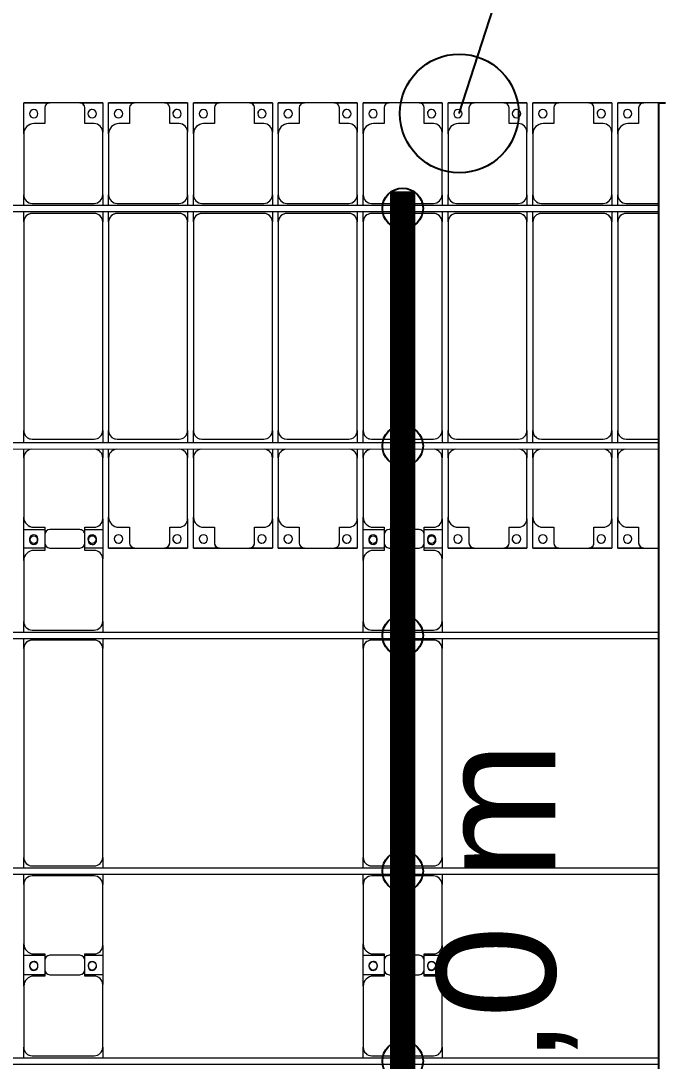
# Model space of a CAD drawing. Header units: millimetres. Extents: x -496478 to -186190, y -204059 to -87354.
# Drawn here: x -388992 to -385212, y -100933 to -94799 of the extents above; entities that cross this region are included whole.
import ezdxf

# ---------------------------------------------------------------- set-up
doc = ezdxf.new("R2010")
doc.units = ezdxf.units.MM
for name, color, linetype, lineweight in [('A-DETL-MBND', 5, 'Continuous', 9), ('A-GENM', 13, 'Continuous', 9), ('S-BEAM', 12, 'Continuous', 9)]:
    doc.layers.add(name, color=color, linetype=linetype, lineweight=lineweight)
for name, color, linetype in [('GC-BICH NEO', 6, 'Continuous'), ('GC-DAY NEO', 5, 'Continuous'), ('GC-GHI CHU', 2, 'Continuous'), ('GC-HOP 40x60 GIA CUONG', 1, 'Continuous')]:
    doc.layers.add(name, color=color, linetype=linetype)
doc.styles.add('GC_VN', font='arial.ttf')

# ---------------------------------------------------------------- blocks, each defined once
blk = doc.blocks.new('Dải phao đi lại kèm đỡ invester - DẢI PHAO ĐI LẠI-V1-BỐ TRÍ KHUNG KẾT CẤU BÈ PIN 01')
at = {"layer": 'A-DETL-MBND', "color": 8}
for p, q in [((49758.4, 1312.2), (49911.8, 1312.2)), ((49758.4, 1129.7), (49758.4, 1312.2)), ((49911.8, 1312.2), (49758.4, 1312.2)), ((50088.2, 1312.2), (49911.8, 1312.2)), ((50088.2, 1312.2), (50223.4, 1312.2)), ((50223.4, 1312.2), (50088.2, 1312.2)), ((50223.4, 1312.2), (50223.4, 1139.7)), ((50258.4, 1312.2), (50411.8, 1312.2)), ((50258.4, 1129.7), (50258.4, 1312.2)), ((50411.8, 1312.2), (50258.4, 1312.2)), ((50588.2, 1312.2), (50411.8, 1312.2)), ((50588.2, 1312.2), (50723.4, 1312.2)), ((50723.4, 1312.2), (50588.2, 1312.2)), ((50723.4, 1312.2), (50723.4, 1139.7)), ((50758.4, 1312.2), (50911.8, 1312.2)), ((50758.4, 1129.7), (50758.4, 1312.2)), ((50911.8, 1312.2), (50758.4, 1312.2)), ((51088.2, 1312.2), (50911.8, 1312.2)), ((51088.2, 1312.2), (51223.4, 1312.2)), ((51223.4, 1312.2), (51088.2, 1312.2)), ((51223.4, 1312.2), (51223.4, 1139.7)), ((51258.4, 1312.2), (51411.8, 1312.2)), ((51258.4, 1129.7), (51258.4, 1312.2)), ((51411.8, 1312.2), (51258.4, 1312.2)), ((51588.2, 1312.2), (51411.8, 1312.2)), ((51588.2, 1312.2), (51723.4, 1312.2)), ((51723.4, 1312.2), (51588.2, 1312.2)), ((51723.4, 1312.2), (51723.4, 1139.7)), ((51758.4, 1312.2), (51911.8, 1312.2)), ((51758.4, 1129.7), (51758.4, 1312.2)), ((51911.8, 1312.2), (51758.4, 1312.2)), ((52088.2, 1312.2), (51911.8, 1312.2)), ((52088.2, 1312.2), (52223.4, 1312.2)), ((52223.4, 1312.2), (52088.2, 1312.2)), ((52223.4, 1312.2), (52223.4, 1139.7)), ((52258.4, 1312.2), (52411.8, 1312.2)), ((52258.4, 1129.7), (52258.4, 1312.2)), ((52411.8, 1312.2), (52258.4, 1312.2)), ((52588.2, 1312.2), (52411.8, 1312.2)), ((52588.2, 1312.2), (52723.4, 1312.2)), ((52723.4, 1312.2), (52588.2, 1312.2)), ((52723.4, 1312.2), (52723.4, 1139.7)), ((52758.4, 1312.2), (52911.8, 1312.2)), ((52758.4, 1129.7), (52758.4, 1312.2)), ((52911.8, 1312.2), (52758.4, 1312.2)), ((53088.2, 1312.2), (52911.8, 1312.2)), ((53088.2, 1312.2), (53223.4, 1312.2)), ((53223.4, 1312.2), (53088.2, 1312.2)), ((53223.4, 1312.2), (53223.4, 1139.7)), ((53258.4, 1312.2), (53411.8, 1312.2)), ((53258.4, 1129.7), (53258.4, 1312.2)), ((53411.8, 1312.2), (53258.4, 1312.2)), ((53500, 1312.2), (53411.8, 1312.2)), ((49881.8, 1282.2), (49881.8, 1189.7)), ((50118.2, 1189.7), (50118.2, 1282.2)), ((50381.8, 1282.2), (50381.8, 1189.7)), ((50618.2, 1189.7), (50618.2, 1282.2)), ((50881.8, 1282.2), (50881.8, 1189.7)), ((51118.2, 1189.7), (51118.2, 1282.2)), ((51381.8, 1282.2), (51381.8, 1189.7)), ((51618.2, 1189.7), (51618.2, 1282.2)), ((51881.8, 1282.2), (51881.8, 1189.7)), ((52118.2, 1189.7), (52118.2, 1282.2)), ((52381.8, 1282.2), (52381.8, 1189.7)), ((52618.2, 1189.7), (52618.2, 1282.2)), ((52881.8, 1282.2), (52881.8, 1189.7)), ((53118.2, 1189.7), (53118.2, 1282.2)), ((53381.8, 1282.2), (53381.8, 1189.7)), ((49881.8, 1189.7), (49818.4, 1189.7)), ((50173.4, 1189.7), (50118.2, 1189.7)), ((50381.8, 1189.7), (50318.4, 1189.7)), ((50673.4, 1189.7), (50618.2, 1189.7)), ((50881.8, 1189.7), (50818.4, 1189.7)), ((51173.4, 1189.7), (51118.2, 1189.7)), ((51381.8, 1189.7), (51318.4, 1189.7)), ((51673.4, 1189.7), (51618.2, 1189.7)), ((51881.8, 1189.7), (51818.4, 1189.7)), ((52173.4, 1189.7), (52118.2, 1189.7)), ((52381.8, 1189.7), (52318.4, 1189.7)), ((52673.4, 1189.7), (52618.2, 1189.7)), ((52881.8, 1189.7), (52818.4, 1189.7)), ((53173.4, 1189.7), (53118.2, 1189.7)), ((53381.8, 1189.7), (53318.4, 1189.7)), ((49758.4, 1129.7), (49758.4, 769.7)), ((50223.4, 769.7), (50223.4, 1139.7)), ((50258.4, 1129.7), (50258.4, 769.7)), ((50723.4, 769.7), (50723.4, 1139.7)), ((50758.4, 1129.7), (50758.4, 769.7)), ((51223.4, 769.7), (51223.4, 1139.7)), ((51258.4, 1129.7), (51258.4, 769.7)), ((51723.4, 769.7), (51723.4, 1139.7)), ((51758.4, 1129.7), (51758.4, 769.7)), ((52223.4, 769.7), (52223.4, 1139.7)), ((52258.4, 1129.7), (52258.4, 769.7)), ((52723.4, 769.7), (52723.4, 1139.7)), ((52758.4, 1129.7), (52758.4, 769.7)), ((53223.4, 769.7), (53223.4, 1139.7)), ((53258.4, 1129.7), (53258.4, 769.7)), ((49758.4, 709.7), (49758.4, 769.7)), ((50223.4, 769.7), (50223.4, 709.7)), ((50258.4, 709.7), (50258.4, 769.7)), ((50723.4, 769.7), (50723.4, 709.7)), ((50758.4, 709.7), (50758.4, 769.7)), ((51223.4, 769.7), (51223.4, 709.7)), ((51258.4, 709.7), (51258.4, 769.7)), ((51723.4, 769.7), (51723.4, 709.7)), ((51758.4, 709.7), (51758.4, 769.7)), ((52223.4, 769.7), (52223.4, 709.7)), ((52258.4, 709.7), (52258.4, 769.7)), ((52723.4, 769.7), (52723.4, 709.7)), ((52758.4, 709.7), (52758.4, 769.7)), ((53223.4, 769.7), (53223.4, 709.7)), ((53258.4, 709.7), (53258.4, 769.7)), ((49808.4, 719.7), (50173.4, 719.7)), ((50308.4, 719.7), (50673.4, 719.7)), ((50808.4, 719.7), (51173.4, 719.7)), ((51308.4, 719.7), (51673.4, 719.7)), ((51808.4, 719.7), (52173.4, 719.7)), ((52308.4, 719.7), (52673.4, 719.7)), ((52808.4, 719.7), (53173.4, 719.7)), ((53308.4, 719.7), (53500, 719.7)), ((49758.4, 610.3), (49758.4, 669.7)), ((50173.4, 660.3), (49808.4, 660.3)), ((50223.4, 669.7), (50223.4, 610.3)), ((50258.4, 610.3), (50258.4, 669.7)), ((50673.4, 660.3), (50308.4, 660.3)), ((50723.4, 669.7), (50723.4, 610.3)), ((50758.4, 610.3), (50758.4, 669.7)), ((51173.4, 660.3), (50808.4, 660.3)), ((51223.4, 669.7), (51223.4, 610.3)), ((51258.4, 610.3), (51258.4, 669.7)), ((51673.4, 660.3), (51308.4, 660.3)), ((51723.4, 669.7), (51723.4, 610.3)), ((51758.4, 610.3), (51758.4, 669.7)), ((52173.4, 660.3), (51808.4, 660.3)), ((52223.4, 669.7), (52223.4, 610.3)), ((52258.4, 610.3), (52258.4, 669.7)), ((52673.4, 660.3), (52308.4, 660.3)), ((52723.4, 669.7), (52723.4, 610.3)), ((52758.4, 610.3), (52758.4, 669.7)), ((53173.4, 660.3), (52808.4, 660.3)), ((53223.4, 669.7), (53223.4, 610.3)), ((53258.4, 610.3), (53258.4, 669.7)), ((53500, 660.3), (53308.4, 660.3)), ((49758.4, 610.3), (49758.4, -620.3)), ((50223.4, -620.3), (50223.4, 610.3)), ((50258.4, 610.3), (50258.4, -620.3)), ((50723.4, -620.3), (50723.4, 610.3)), ((50758.4, 610.3), (50758.4, -620.3)), ((51223.4, -620.3), (51223.4, 610.3)), ((51258.4, 610.3), (51258.4, -620.3)), ((51723.4, -620.3), (51723.4, 610.3)), ((51758.4, 610.3), (51758.4, -620.3)), ((52223.4, -620.3), (52223.4, 610.3)), ((52258.4, 610.3), (52258.4, -620.3)), ((52723.4, -620.3), (52723.4, 610.3)), ((52758.4, 610.3), (52758.4, -620.3)), ((53223.4, -620.3), (53223.4, 610.3)), ((53258.4, 610.3), (53258.4, -620.3)), ((49758.4, -690.3), (49758.4, -620.3)), ((49808.4, -670.3), (50173.4, -670.3)), ((50223.4, -620.3), (50223.4, -690.3)), ((50258.4, -690.3), (50258.4, -620.3)), ((50308.4, -670.3), (50673.4, -670.3)), ((50723.4, -620.3), (50723.4, -690.3)), ((50758.4, -690.3), (50758.4, -620.3)), ((50808.4, -670.3), (51173.4, -670.3)), ((51223.4, -620.3), (51223.4, -690.3)), ((51258.4, -690.3), (51258.4, -620.3)), ((51308.4, -670.3), (51673.4, -670.3)), ((51723.4, -620.3), (51723.4, -690.3)), ((51758.4, -690.3), (51758.4, -620.3)), ((51808.4, -670.3), (52173.4, -670.3)), ((52223.4, -620.3), (52223.4, -690.3)), ((52258.4, -690.3), (52258.4, -620.3)), ((52308.4, -670.3), (52673.4, -670.3)), ((52723.4, -620.3), (52723.4, -690.3)), ((52758.4, -690.3), (52758.4, -620.3)), ((52808.4, -670.3), (53173.4, -670.3)), ((53223.4, -620.3), (53223.4, -690.3)), ((53258.4, -690.3), (53258.4, -620.3)), ((53308.4, -670.3), (53500, -670.3)), ((49758.4, -779.7), (49758.4, -730.3)), ((50223.4, -730.3), (50223.4, -779.7)), ((50258.4, -779.7), (50258.4, -730.3)), ((50723.4, -730.3), (50723.4, -779.7)), ((50758.4, -779.7), (50758.4, -730.3)), ((51223.4, -730.3), (51223.4, -779.7)), ((51258.4, -779.7), (51258.4, -730.3)), ((51723.4, -730.3), (51723.4, -779.7)), ((51758.4, -779.7), (51758.4, -730.3)), ((52223.4, -730.3), (52223.4, -779.7)), ((52258.4, -779.7), (52258.4, -730.3)), ((52723.4, -730.3), (52723.4, -779.7)), ((52758.4, -779.7), (52758.4, -730.3)), ((53223.4, -730.3), (53223.4, -779.7)), ((53258.4, -779.7), (53258.4, -730.3)), ((49758.4, -779.7), (49758.4, -1129.7)), ((50223.4, -1139.7), (50223.4, -779.7)), ((50258.4, -779.7), (50258.4, -1129.7)), ((50723.4, -1139.7), (50723.4, -779.7)), ((50758.4, -779.7), (50758.4, -1129.7)), ((51223.4, -1139.7), (51223.4, -779.7)), ((51258.4, -779.7), (51258.4, -1129.7)), ((51723.4, -1139.7), (51723.4, -779.7)), ((51758.4, -779.7), (51758.4, -1129.7)), ((52223.4, -1139.7), (52223.4, -779.7)), ((52258.4, -779.7), (52258.4, -1129.7)), ((52723.4, -1139.7), (52723.4, -779.7)), ((52758.4, -779.7), (52758.4, -1129.7)), ((53223.4, -1139.7), (53223.4, -779.7)), ((53258.4, -779.7), (53258.4, -1129.7)), ((49758.4, -1312.2), (49758.4, -1129.7)), ((50223.4, -1139.7), (50223.4, -1312.2)), ((50258.4, -1312.2), (50258.4, -1129.7)), ((50723.4, -1139.7), (50723.4, -1312.2)), ((50758.4, -1312.2), (50758.4, -1129.7)), ((51223.4, -1139.7), (51223.4, -1312.2)), ((51258.4, -1312.2), (51258.4, -1129.7)), ((51723.4, -1139.7), (51723.4, -1312.2)), ((51758.4, -1312.2), (51758.4, -1129.7)), ((52223.4, -1139.7), (52223.4, -1312.2)), ((52258.4, -1312.2), (52258.4, -1129.7)), ((52723.4, -1139.7), (52723.4, -1312.2)), ((52758.4, -1312.2), (52758.4, -1129.7)), ((53223.4, -1139.7), (53223.4, -1312.2)), ((53258.4, -1312.2), (53258.4, -1129.7)), ((49818.4, -1189.7), (49881.8, -1189.7)), ((49881.8, -1189.7), (49881.8, -1282.2)), ((50118.2, -1282.2), (50118.2, -1189.7)), ((50118.2, -1189.7), (50173.4, -1189.7)), ((50318.4, -1189.7), (50381.8, -1189.7)), ((50381.8, -1189.7), (50381.8, -1282.2)), ((50618.2, -1282.2), (50618.2, -1189.7)), ((50618.2, -1189.7), (50673.4, -1189.7)), ((50818.4, -1189.7), (50881.8, -1189.7)), ((50881.8, -1189.7), (50881.8, -1282.2)), ((51118.2, -1282.2), (51118.2, -1189.7)), ((51118.2, -1189.7), (51173.4, -1189.7)), ((51318.4, -1189.7), (51381.8, -1189.7)), ((51381.8, -1189.7), (51381.8, -1282.2)), ((51618.2, -1282.2), (51618.2, -1189.7)), ((51618.2, -1189.7), (51673.4, -1189.7)), ((51818.4, -1189.7), (51881.8, -1189.7)), ((51881.8, -1189.7), (51881.8, -1282.2)), ((52118.2, -1282.2), (52118.2, -1189.7)), ((52118.2, -1189.7), (52173.4, -1189.7)), ((52318.4, -1189.7), (52381.8, -1189.7)), ((52381.8, -1189.7), (52381.8, -1282.2)), ((52618.2, -1282.2), (52618.2, -1189.7)), ((52618.2, -1189.7), (52673.4, -1189.7)), ((52818.4, -1189.7), (52881.8, -1189.7)), ((52881.8, -1189.7), (52881.8, -1282.2)), ((53118.2, -1282.2), (53118.2, -1189.7)), ((53118.2, -1189.7), (53173.4, -1189.7)), ((53318.4, -1189.7), (53381.8, -1189.7)), ((53381.8, -1189.7), (53381.8, -1282.2)), ((49881.8, -1312.2), (49758.4, -1312.2)), ((49911.8, -1312.2), (50088.2, -1312.2)), ((50223.4, -1312.2), (50122.8, -1312.2)), ((50411.8, -1312.2), (50258.4, -1312.2)), ((50258.4, -1312.2), (50411.8, -1312.2)), ((50411.8, -1312.2), (50588.2, -1312.2)), ((50723.4, -1312.2), (50588.2, -1312.2)), ((50588.2, -1312.2), (50723.4, -1312.2)), ((50911.8, -1312.2), (50758.4, -1312.2)), ((50758.4, -1312.2), (50911.8, -1312.2)), ((50911.8, -1312.2), (51088.2, -1312.2)), ((51223.4, -1312.2), (51088.2, -1312.2)), ((51088.2, -1312.2), (51223.4, -1312.2)), ((51411.8, -1312.2), (51258.4, -1312.2)), ((51258.4, -1312.2), (51411.8, -1312.2)), ((51411.8, -1312.2), (51588.2, -1312.2)), ((51723.4, -1312.2), (51588.2, -1312.2)), ((51588.2, -1312.2), (51723.4, -1312.2)), ((51881.8, -1312.2), (51758.4, -1312.2)), ((51911.8, -1312.2), (52088.2, -1312.2)), ((52223.4, -1312.2), (52118.2, -1312.2)), ((52411.8, -1312.2), (52258.4, -1312.2)), ((52258.4, -1312.2), (52411.8, -1312.2)), ((52411.8, -1312.2), (52588.2, -1312.2)), ((52723.4, -1312.2), (52588.2, -1312.2)), ((52588.2, -1312.2), (52723.4, -1312.2)), ((52911.8, -1312.2), (52758.4, -1312.2)), ((52758.4, -1312.2), (52911.8, -1312.2)), ((52911.8, -1312.2), (53088.2, -1312.2)), ((53223.4, -1312.2), (53088.2, -1312.2)), ((53088.2, -1312.2), (53223.4, -1312.2)), ((53411.8, -1312.2), (53258.4, -1312.2)), ((53258.4, -1312.2), (53411.8, -1312.2)), ((53411.8, -1312.2), (53500, -1312.2))]:
    blk.add_line(p, q, dxfattribs=at)
for centre, radius, start, end in [((49911.8, 1282.2), 30, 90, 180), ((49911.8, 1282.2), 30, 90, 165), ((49911.8, 1282.2), 30, 90, 105), ((49911.8, 1282.2), 30, 90, 105), ((50088.2, 1282.2), 30, 0, 90), ((50088.2, 1282.2), 30, 75, 90), ((50088.2, 1282.2), 30, 15, 90), ((50088.2, 1282.2), 30, 75, 90), ((50411.8, 1282.2), 30, 90, 180), ((50411.8, 1282.2), 30, 90, 165), ((50411.8, 1282.2), 30, 90, 105), ((50411.8, 1282.2), 30, 90, 105), ((50588.2, 1282.2), 30, 360, 90), ((50588.2, 1282.2), 30, 75, 90), ((50588.2, 1282.2), 30, 15, 90), ((50588.2, 1282.2), 30, 75, 90), ((50911.8, 1282.2), 30, 90, 180), ((50911.8, 1282.2), 30, 90, 165), ((50911.8, 1282.2), 30, 90, 105), ((50911.8, 1282.2), 30, 90, 105), ((51088.2, 1282.2), 30, 0, 90), ((51088.2, 1282.2), 30, 75, 90), ((51088.2, 1282.2), 30, 15, 90), ((51088.2, 1282.2), 30, 75, 90), ((51411.8, 1282.2), 30, 90, 180), ((51411.8, 1282.2), 30, 90, 165), ((51411.8, 1282.2), 30, 90, 105), ((51411.8, 1282.2), 30, 90, 105), ((51588.2, 1282.2), 30, 360, 90), ((51588.2, 1282.2), 30, 75, 90), ((51588.2, 1282.2), 30, 15, 90), ((51588.2, 1282.2), 30, 75, 90), ((51911.8, 1282.2), 30, 90, 180), ((51911.8, 1282.2), 30, 90, 165), ((51911.8, 1282.2), 30, 90, 105), ((51911.8, 1282.2), 30, 90, 105), ((52088.2, 1282.2), 30, 0, 90), ((52088.2, 1282.2), 30, 75, 90), ((52088.2, 1282.2), 30, 15, 90), ((52088.2, 1282.2), 30, 75, 90), ((52411.8, 1282.2), 30, 90, 180), ((52411.8, 1282.2), 30, 90, 165), ((52411.8, 1282.2), 30, 90, 105), ((52411.8, 1282.2), 30, 90, 105), ((52588.2, 1282.2), 30, 360, 90), ((52588.2, 1282.2), 30, 75, 90), ((52588.2, 1282.2), 30, 15, 90), ((52588.2, 1282.2), 30, 75, 90), ((52911.8, 1282.2), 30, 90, 180), ((52911.8, 1282.2), 30, 90, 165), ((52911.8, 1282.2), 30, 90, 105), ((52911.8, 1282.2), 30, 90, 105), ((53088.2, 1282.2), 30, 0, 90), ((53088.2, 1282.2), 30, 75, 90), ((53088.2, 1282.2), 30, 15, 90), ((53088.2, 1282.2), 30, 75, 90), ((53411.8, 1282.2), 30, 90, 180), ((53411.8, 1282.2), 30, 90, 165), ((53411.8, 1282.2), 30, 90, 105), ((53411.8, 1282.2), 30, 90, 105), ((49816.8, 1248.6), 25, 90, 270), ((49816.8, 1248.6), 25, 270, 90), ((50161.8, 1248.6), 25, 90, 270), ((50161.8, 1248.6), 25, 150, 180), ((50161.8, 1248.6), 25, 120, 135), ((50161.8, 1248.6), 25, 90, 105), ((50161.8, 1248.6), 25, 270, 90), ((50316.8, 1248.6), 25, 90, 270), ((50316.8, 1248.6), 25, 270, 90), ((50661.8, 1248.6), 25, 90, 270), ((50661.8, 1248.6), 25, 150, 180), ((50661.8, 1248.6), 25, 120, 135), ((50661.8, 1248.6), 25, 90, 105), ((50661.8, 1248.6), 25, 270, 90), ((50816.8, 1248.6), 25, 90, 270), ((50816.8, 1248.6), 25, 270, 90), ((51161.8, 1248.6), 25, 90, 270), ((51161.8, 1248.6), 25, 150, 180), ((51161.8, 1248.6), 25, 120, 135), ((51161.8, 1248.6), 25, 90, 105), ((51161.8, 1248.6), 25, 270, 90), ((51316.8, 1248.6), 25, 90, 270), ((51316.8, 1248.6), 25, 270, 90), ((51661.8, 1248.6), 25, 90, 270), ((51661.8, 1248.6), 25, 150, 180), ((51661.8, 1248.6), 25, 120, 135), ((51661.8, 1248.6), 25, 90, 105), ((51661.8, 1248.6), 25, 270, 90), ((51816.8, 1248.6), 25, 90, 270), ((51816.8, 1248.6), 25, 270, 90), ((52161.8, 1248.6), 25, 90, 270), ((52161.8, 1248.6), 25, 150, 180), ((52161.8, 1248.6), 25, 120, 135), ((52161.8, 1248.6), 25, 90, 105), ((52161.8, 1248.6), 25, 270, 90), ((52316.8, 1248.6), 25, 90, 270), ((52316.8, 1248.6), 25, 270, 90), ((52661.8, 1248.6), 25, 90, 270), ((52661.8, 1248.6), 25, 150, 180), ((52661.8, 1248.6), 25, 120, 135), ((52661.8, 1248.6), 25, 90, 105), ((52661.8, 1248.6), 25, 270, 90), ((52816.8, 1248.6), 25, 90, 270), ((52816.8, 1248.6), 25, 270, 90), ((53161.8, 1248.6), 25, 90, 270), ((53161.8, 1248.6), 25, 150, 180), ((53161.8, 1248.6), 25, 120, 135), ((53161.8, 1248.6), 25, 90, 105), ((53161.8, 1248.6), 25, 270, 90), ((53316.8, 1248.6), 25, 90, 270), ((53316.8, 1248.6), 25, 270, 90), ((49818.4, 1129.7), 60, 90, 180), ((49818.4, 1129.7), 60, 90, 135), ((50173.4, 1139.7), 50, 360, 90), ((50173.4, 1139.7), 50, 45, 90), ((50318.4, 1129.7), 60, 90, 180), ((50318.4, 1129.7), 60, 90, 135), ((50673.4, 1139.7), 50, 0, 90), ((50673.4, 1139.7), 50, 45, 90), ((50818.4, 1129.7), 60, 90, 180), ((50818.4, 1129.7), 60, 90, 135), ((51173.4, 1139.7), 50, 360, 90), ((51173.4, 1139.7), 50, 45, 90), ((51318.4, 1129.7), 60, 90, 180), ((51318.4, 1129.7), 60, 90, 135), ((51673.4, 1139.7), 50, 360, 90), ((51673.4, 1139.7), 50, 45, 90), ((51818.4, 1129.7), 60, 90, 180), ((51818.4, 1129.7), 60, 90, 135), ((52173.4, 1139.7), 50, 0, 90), ((52173.4, 1139.7), 50, 45, 90), ((52318.4, 1129.7), 60, 90, 180), ((52318.4, 1129.7), 60, 90, 135), ((52673.4, 1139.7), 50, 360, 90), ((52673.4, 1139.7), 50, 45, 90), ((52818.4, 1129.7), 60, 90, 180), ((52818.4, 1129.7), 60, 90, 135), ((53173.4, 1139.7), 50, 360, 90), ((53173.4, 1139.7), 50, 45, 90), ((53318.4, 1129.7), 60, 90, 180), ((53318.4, 1129.7), 60, 90, 135), ((49808.4, 769.7), 50, 180, 270), ((50173.4, 769.7), 50, 270, 0), ((50308.4, 769.7), 50, 180, 270), ((50673.4, 769.7), 50, 270, 360), ((50808.4, 769.7), 50, 180, 270), ((51173.4, 769.7), 50, 270, 360), ((51308.4, 769.7), 50, 180, 270), ((51673.4, 769.7), 50, 270, 360), ((51808.4, 769.7), 50, 180, 270), ((52173.4, 769.7), 50, 270, 0), ((52308.4, 769.7), 50, 180, 270), ((52673.4, 769.7), 50, 270, 360), ((52808.4, 769.7), 50, 180, 270), ((53173.4, 769.7), 50, 270, 360), ((53308.4, 769.7), 50, 180, 270), ((49808.4, 769.7), 50, 225, 270), ((50173.4, 769.7), 50, 270, 315), ((50308.4, 769.7), 50, 225, 270), ((50673.4, 769.7), 50, 270, 315), ((50808.4, 769.7), 50, 225, 270), ((51173.4, 769.7), 50, 270, 315), ((51308.4, 769.7), 50, 225, 270), ((51673.4, 769.7), 50, 270, 315), ((51808.4, 769.7), 50, 225, 270), ((52173.4, 769.7), 50, 270, 315), ((52308.4, 769.7), 50, 225, 270), ((52673.4, 769.7), 50, 270, 315), ((52808.4, 769.7), 50, 225, 270), ((53173.4, 769.7), 50, 270, 315), ((53308.4, 769.7), 50, 225, 270), ((49808.4, 610.3), 50, 90, 180), ((49808.4, 610.3), 50, 105, 180), ((50173.4, 610.3), 50, 0, 90), ((50173.4, 610.3), 50, 15, 90), ((50308.4, 610.3), 50, 90, 180), ((50308.4, 610.3), 50, 105, 180), ((50673.4, 610.3), 50, 0, 90), ((50673.4, 610.3), 50, 15, 90), ((50808.4, 610.3), 50, 90, 180), ((50808.4, 610.3), 50, 105, 180), ((51173.4, 610.3), 50, 0, 90), ((51173.4, 610.3), 50, 15, 90), ((51308.4, 610.3), 50, 90, 180), ((51308.4, 610.3), 50, 105, 180), ((51673.4, 610.3), 50, 0, 90), ((51673.4, 610.3), 50, 15, 90), ((51808.4, 610.3), 50, 90, 180), ((51808.4, 610.3), 50, 105, 180), ((52173.4, 610.3), 50, 360, 90), ((52173.4, 610.3), 50, 15, 90), ((52308.4, 610.3), 50, 90, 180), ((52308.4, 610.3), 50, 105, 180), ((52673.4, 610.3), 50, 360, 90), ((52673.4, 610.3), 50, 15, 90), ((52808.4, 610.3), 50, 90, 180), ((52808.4, 610.3), 50, 105, 180), ((53173.4, 610.3), 50, 360, 90), ((53173.4, 610.3), 50, 15, 90), ((53308.4, 610.3), 50, 90, 180), ((53308.4, 610.3), 50, 105, 180), ((49808.4, -620.3), 50, 180, 270), ((49808.4, -620.3), 50, 195, 270), ((50173.4, -620.3), 50, 270, 0), ((50173.4, -620.3), 50, 270, 0), ((50308.4, -620.3), 50, 180, 270), ((50308.4, -620.3), 50, 195, 270), ((50673.4, -620.3), 50, 270, 0), ((50673.4, -620.3), 50, 270, 0), ((50808.4, -620.3), 50, 180, 270), ((50808.4, -620.3), 50, 195, 270), ((51173.4, -620.3), 50, 270, 0), ((51173.4, -620.3), 50, 270, 0), ((51308.4, -620.3), 50, 180, 270), ((51308.4, -620.3), 50, 195, 270), ((51673.4, -620.3), 50, 270, 0), ((51673.4, -620.3), 50, 270, 0), ((51808.4, -620.3), 50, 180, 270), ((51808.4, -620.3), 50, 195, 270), ((52173.4, -620.3), 50, 270, 360), ((52173.4, -620.3), 50, 270, 360), ((52308.4, -620.3), 50, 180, 270), ((52308.4, -620.3), 50, 195, 270), ((52673.4, -620.3), 50, 270, 0), ((52673.4, -620.3), 50, 270, 0), ((52808.4, -620.3), 50, 180, 270), ((52808.4, -620.3), 50, 195, 270), ((53173.4, -620.3), 50, 270, 0), ((53173.4, -620.3), 50, 270, 0), ((53308.4, -620.3), 50, 180, 270), ((53308.4, -620.3), 50, 195, 270), ((49808.4, -779.7), 50, 95.79806, 180), ((49808.4, -779.7), 50, 95.79806, 135), ((50173.4, -779.7), 50, 0, 84.20194), ((50173.4, -779.7), 50, 45, 84.20194), ((50308.4, -779.7), 50, 95.79806, 180), ((50308.4, -779.7), 50, 95.79806, 135), ((50673.4, -779.7), 50, 0, 84.20194), ((50673.4, -779.7), 50, 45, 84.20194), ((50808.4, -779.7), 50, 95.79806, 180), ((50808.4, -779.7), 50, 95.79806, 135), ((51173.4, -779.7), 50, 360, 84.20194), ((51173.4, -779.7), 50, 45, 84.20194), ((51308.4, -779.7), 50, 95.79806, 180), ((51308.4, -779.7), 50, 95.79806, 135), ((51673.4, -779.7), 50, 0, 84.20194), ((51673.4, -779.7), 50, 45, 84.20194), ((51808.4, -779.7), 50, 95.79806, 180), ((51808.4, -779.7), 50, 95.79806, 135), ((52173.4, -779.7), 50, 0, 84.20194), ((52173.4, -779.7), 50, 45, 84.20194), ((52308.4, -779.7), 50, 95.79806, 180), ((52308.4, -779.7), 50, 95.79806, 135), ((52673.4, -779.7), 50, 0, 84.20194), ((52673.4, -779.7), 50, 45, 84.20194), ((52808.4, -779.7), 50, 95.79806, 180), ((52808.4, -779.7), 50, 95.79806, 135), ((53173.4, -779.7), 50, 0, 84.20194), ((53173.4, -779.7), 50, 45, 84.20194), ((53308.4, -779.7), 50, 95.79806, 180), ((53308.4, -779.7), 50, 95.79806, 135), ((49818.4, -1129.7), 60, 180, 270), ((50173.4, -1139.7), 50, 270, 360), ((50318.4, -1129.7), 60, 180, 270), ((50673.4, -1139.7), 50, 270, 0), ((50818.4, -1129.7), 60, 180, 270), ((51173.4, -1139.7), 50, 270, 0), ((51318.4, -1129.7), 60, 180, 270), ((51673.4, -1139.7), 50, 270, 0), ((51818.4, -1129.7), 60, 180, 270), ((52173.4, -1139.7), 50, 270, 0), ((52318.4, -1129.7), 60, 180, 270), ((52673.4, -1139.7), 50, 270, 0), ((52818.4, -1129.7), 60, 180, 270), ((53173.4, -1139.7), 50, 270, 0), ((53318.4, -1129.7), 60, 180, 270), ((49818.4, -1129.7), 60, 225, 270), ((50173.4, -1139.7), 50, 270, 315), ((50318.4, -1129.7), 60, 225, 270), ((50673.4, -1139.7), 50, 270, 315), ((50818.4, -1129.7), 60, 225, 270), ((51173.4, -1139.7), 50, 270, 315), ((51318.4, -1129.7), 60, 225, 270), ((51673.4, -1139.7), 50, 270, 315), ((51818.4, -1129.7), 60, 225, 270), ((52173.4, -1139.7), 50, 270, 315), ((52318.4, -1129.7), 60, 225, 270), ((52673.4, -1139.7), 50, 270, 315), ((52818.4, -1129.7), 60, 225, 270), ((53173.4, -1139.7), 50, 270, 315), ((53318.4, -1129.7), 60, 225, 270), ((49816.8, -1258.6), 25, 90, 270), ((49816.8, -1258.6), 25, 270, 90), ((49816.8, -1258.6), 25, 270, 285), ((49911.8, -1282.2), 30, 180, 270), ((50088.2, -1282.2), 30, 270, 360), ((50161.8, -1258.6), 25, 90, 270), ((50161.8, -1258.6), 25, 165, 270), ((50161.8, -1258.6), 25, 270, 90), ((50316.8, -1258.6), 25, 90, 270), ((50316.8, -1258.6), 25, 165, 180), ((50316.8, -1258.6), 25, 270, 90), ((50316.8, -1258.6), 25, 270, 285), ((50411.8, -1282.2), 30, 180, 270), ((50588.2, -1282.2), 30, 270, 360), ((50661.8, -1258.6), 25, 90, 270), ((50661.8, -1258.6), 25, 165, 270), ((50661.8, -1258.6), 25, 270, 90), ((50661.8, -1258.6), 25, 360, 15), ((50816.8, -1258.6), 25, 90, 270), ((50816.8, -1258.6), 25, 165, 180), ((50816.8, -1258.6), 25, 270, 90), ((50816.8, -1258.6), 25, 270, 285), ((50911.8, -1282.2), 30, 180, 270), ((51088.2, -1282.2), 30, 270, 0), ((51161.8, -1258.6), 25, 90, 270), ((51161.8, -1258.6), 25, 165, 270), ((51161.8, -1258.6), 25, 270, 90), ((51161.8, -1258.6), 25, 360, 15), ((51316.8, -1258.6), 25, 90, 270), ((51316.8, -1258.6), 25, 165, 180), ((51316.8, -1258.6), 25, 270, 90), ((51316.8, -1258.6), 25, 270, 285), ((51411.8, -1282.2), 30, 180, 270), ((51588.2, -1282.2), 30, 270, 0), ((51661.8, -1258.6), 25, 90, 270), ((51661.8, -1258.6), 25, 165, 270), ((51661.8, -1258.6), 25, 270, 90), ((51661.8, -1258.6), 25, 0, 15), ((51816.8, -1258.6), 25, 90, 270), ((51816.8, -1258.6), 25, 270, 90), ((51816.8, -1258.6), 25, 270, 285), ((51911.8, -1282.2), 30, 180, 270), ((52088.2, -1282.2), 30, 270, 360), ((52161.8, -1258.6), 25, 90, 270), ((52161.8, -1258.6), 25, 165, 270), ((52161.8, -1258.6), 25, 270, 90), ((52316.8, -1258.6), 25, 90, 270), ((52316.8, -1258.6), 25, 165, 180), ((52316.8, -1258.6), 25, 270, 90), ((52316.8, -1258.6), 25, 270, 285), ((52411.8, -1282.2), 30, 180, 270), ((52588.2, -1282.2), 30, 270, 360), ((52661.8, -1258.6), 25, 90, 270), ((52661.8, -1258.6), 25, 165, 270), ((52661.8, -1258.6), 25, 270, 90), ((52661.8, -1258.6), 25, 0, 15), ((52816.8, -1258.6), 25, 90, 270), ((52816.8, -1258.6), 25, 165, 180), ((52816.8, -1258.6), 25, 270, 90), ((52816.8, -1258.6), 25, 270, 285), ((52911.8, -1282.2), 30, 180, 270), ((53088.2, -1282.2), 30, 270, 0), ((53161.8, -1258.6), 25, 90, 270), ((53161.8, -1258.6), 25, 165, 270), ((53161.8, -1258.6), 25, 270, 90), ((53161.8, -1258.6), 25, 0, 15), ((53316.8, -1258.6), 25, 90, 270), ((53316.8, -1258.6), 25, 165, 180), ((53316.8, -1258.6), 25, 270, 90), ((53316.8, -1258.6), 25, 270, 285), ((53411.8, -1282.2), 30, 180, 270), ((50411.8, -1282.2), 30, 195, 270), ((50411.8, -1282.2), 30, 255, 270), ((50411.8, -1282.2), 30, 255, 270), ((50588.2, -1282.2), 30, 270, 345), ((50588.2, -1282.2), 30, 270, 285), ((50588.2, -1282.2), 30, 270, 285), ((50588.2, -1282.2), 30, 315, 330), ((50588.2, -1282.2), 30, 315, 330), ((50911.8, -1282.2), 30, 195, 270), ((50911.8, -1282.2), 30, 255, 270), ((50911.8, -1282.2), 30, 255, 270), ((51088.2, -1282.2), 30, 270, 345), ((51088.2, -1282.2), 30, 270, 285), ((51088.2, -1282.2), 30, 270, 285), ((51088.2, -1282.2), 30, 315, 330), ((51088.2, -1282.2), 30, 315, 330), ((51411.8, -1282.2), 30, 195, 270), ((51411.8, -1282.2), 30, 255, 270), ((51411.8, -1282.2), 30, 255, 270), ((51588.2, -1282.2), 30, 270, 345), ((51588.2, -1282.2), 30, 270, 285), ((51588.2, -1282.2), 30, 270, 285), ((51588.2, -1282.2), 30, 315, 330), ((51588.2, -1282.2), 30, 315, 330), ((52411.8, -1282.2), 30, 195, 270), ((52411.8, -1282.2), 30, 255, 270), ((52411.8, -1282.2), 30, 255, 270), ((52588.2, -1282.2), 30, 270, 345), ((52588.2, -1282.2), 30, 270, 285), ((52588.2, -1282.2), 30, 270, 285), ((52588.2, -1282.2), 30, 315, 330), ((52588.2, -1282.2), 30, 315, 330), ((52911.8, -1282.2), 30, 195, 270), ((52911.8, -1282.2), 30, 255, 270), ((52911.8, -1282.2), 30, 255, 270), ((53088.2, -1282.2), 30, 270, 345), ((53088.2, -1282.2), 30, 270, 285), ((53088.2, -1282.2), 30, 270, 285), ((53088.2, -1282.2), 30, 315, 330), ((53088.2, -1282.2), 30, 315, 330), ((53411.8, -1282.2), 30, 195, 270), ((53411.8, -1282.2), 30, 255, 270), ((53411.8, -1282.2), 30, 255, 270)]:
    blk.add_arc(centre, radius, start, end, dxfattribs=at)
blk = doc.blocks.new('Dai phao do pin - DẢI PHAO ĐỠ PIN-V26-BỐ TRÍ KHUNG KẾT CẤU BÈ PIN 01')
at = {"layer": 'A-DETL-MBND', "color": 8}
for p, q in [((65968, 241.6), (66029.7, 241.6)), ((65979.7, 191.6), (65979.7, -173.4)), ((66389.7, 241.6), (66029.7, 241.6)), ((66389.7, 241.6), (66572.2, 241.6)), ((66457.8, 241.6), (66640.3, 241.6)), ((66457.8, 118.2), (66457.8, 241.6)), ((66572.2, 241.6), (66572.2, 118.2)), ((66990.3, 241.6), (66640.3, 241.6)), ((66990.3, 241.6), (67048, 241.6)), ((67040.3, -173.4), (67040.3, 191.6)), ((67088, 241.6), (67149.7, 241.6)), ((67099.7, 191.6), (67099.7, -173.4)), ((68380.3, 241.6), (67149.7, 241.6)), ((68380.3, 241.6), (68438, 241.6)), ((68430.3, -173.4), (68430.3, 191.6)), ((68478, 241.6), (68539.7, 241.6)), ((68489.7, 191.6), (68489.7, -173.4)), ((68899.7, 241.6), (68539.7, 241.6)), ((68899.7, 241.6), (69082.2, 241.6)), ((69082.2, 241.6), (69082.2, 118.2)), ((66449.7, 118.2), (66449.7, 181.6)), ((66580.3, 181.6), (66580.3, 118.2)), ((68959.7, 118.2), (68959.7, 181.6)), ((66542.2, 118.2), (66449.7, 118.2)), ((66457.8, 88.2), (66457.8, -88.2)), ((66580.3, 118.2), (66487.8, 118.2)), ((66572.2, -88.2), (66572.2, 88.2)), ((69052.2, 118.2), (68959.7, 118.2)), ((69082.2, -88.2), (69082.2, 88.2)), ((66449.7, -173.4), (66449.7, -118.2)), ((66449.7, -118.2), (66542.2, -118.2)), ((66487.8, -118.2), (66580.3, -118.2)), ((66580.3, -118.2), (66580.3, -173.4)), ((68959.7, -173.4), (68959.7, -118.2)), ((68959.7, -118.2), (69052.2, -118.2)), ((66457.8, -223.4), (66457.8, -122.8)), ((66572.2, -122.8), (66572.2, -223.4)), ((69082.2, -122.8), (69082.2, -223.4)), ((66029.7, -223.4), (65968, -223.4)), ((66029.7, -223.4), (66399.7, -223.4)), ((66572.2, -223.4), (66399.7, -223.4)), ((66630.3, -223.4), (66457.8, -223.4)), ((66630.3, -223.4), (66990.3, -223.4)), ((67048, -223.4), (66990.3, -223.4)), ((67149.7, -223.4), (67088, -223.4)), ((67149.7, -223.4), (68380.3, -223.4)), ((68438, -223.4), (68380.3, -223.4)), ((68539.7, -223.4), (68478, -223.4)), ((68539.7, -223.4), (68909.7, -223.4)), ((69082.2, -223.4), (68909.7, -223.4))]:
    blk.add_line(p, q, dxfattribs=at)
for centre, radius, start, end in [((66029.7, 191.6), 50, 90, 180), ((66029.7, 191.6), 50, 135, 180), ((66389.7, 181.6), 60, 0, 90), ((66389.7, 181.6), 60, 0, 45), ((66508.6, 183.2), 25, 0, 180), ((66511.4, 183.2), 25, 0, 180), ((66640.3, 181.6), 60, 90, 180), ((66640.3, 181.6), 60, 135, 180), ((66990.3, 191.6), 50, 0, 90), ((66990.3, 191.6), 50, 0, 45), ((67149.7, 191.6), 50, 90, 180), ((67149.7, 191.6), 50, 105, 180), ((68380.3, 191.6), 50, 0, 90), ((68380.3, 191.6), 50, 15, 90), ((68539.7, 191.6), 50, 90, 180), ((68539.7, 191.6), 50, 135, 180), ((68899.7, 181.6), 60, 0, 90), ((68899.7, 181.6), 60, 0, 45), ((69018.6, 183.2), 25, 0, 180), ((66508.6, 183.2), 25, 180, 0), ((66511.4, 183.2), 25, 180, 0), ((66511.4, 183.2), 25, 180, 195), ((69018.6, 183.2), 25, 180, 360), ((66487.8, 88.2), 30, 90, 180), ((66542.2, 88.2), 30, 360, 90), ((69052.2, 88.2), 30, 0, 90), ((66487.8, -88.2), 30, 180, 270), ((66542.2, -88.2), 30, 270, 360), ((69052.2, -88.2), 30, 270, 0), ((66029.7, -173.4), 50, 180, 270), ((66029.7, -173.4), 50, 180, 225), ((66399.7, -173.4), 50, 270, 0), ((66399.7, -173.4), 50, 315, 0), ((66508.6, -161.8), 25, 0, 180), ((66508.6, -161.8), 25, 180, 0), ((66511.4, -161.8), 25, 0, 180), ((66511.4, -161.8), 25, 120, 180), ((66511.4, -161.8), 25, 180, 360), ((66511.4, -161.8), 25, 75, 105), ((66508.6, -161.8), 25, 75, 90), ((66508.6, -161.8), 25, 30, 45), ((66508.6, -161.8), 25, 0, 15), ((66630.3, -173.4), 50, 180, 270), ((66630.3, -173.4), 50, 180, 225), ((66990.3, -173.4), 50, 270, 0), ((66990.3, -173.4), 50, 315, 360), ((67149.7, -173.4), 50, 180, 270), ((67149.7, -173.4), 50, 180, 270), ((68380.3, -173.4), 50, 270, 0), ((68380.3, -173.4), 50, 285, 0), ((68539.7, -173.4), 50, 180, 270), ((68539.7, -173.4), 50, 180, 225), ((68909.7, -173.4), 50, 270, 360), ((68909.7, -173.4), 50, 315, 360), ((69018.6, -161.8), 25, 0, 180), ((69018.6, -161.8), 25, 180, 0), ((69018.6, -161.8), 25, 60, 90), ((69018.6, -161.8), 25, 30, 45), ((69018.6, -161.8), 25, 0, 15)]:
    blk.add_arc(centre, radius, start, end, dxfattribs=at)
blk = doc.blocks.new('Dai phao do pin - DẢI PHAO ĐỠ PIN-V27-BỐ TRÍ KHUNG KẾT CẤU BÈ PIN 01')
at = {"layer": 'A-DETL-MBND', "color": 8}
for p, q in [((65968, 241.6), (66029.7, 241.6)), ((65979.7, 191.6), (65979.7, -173.4)), ((66389.7, 241.6), (66029.7, 241.6)), ((66389.7, 241.6), (66572.2, 241.6)), ((66457.8, 241.6), (66640.3, 241.6)), ((66457.8, 118.2), (66457.8, 241.6)), ((66572.2, 241.6), (66572.2, 118.2)), ((66990.3, 241.6), (66640.3, 241.6)), ((66990.3, 241.6), (67048, 241.6)), ((67040.3, -173.4), (67040.3, 191.6)), ((67088, 241.6), (67149.7, 241.6)), ((67099.7, 191.6), (67099.7, -173.4)), ((68380.3, 241.6), (67149.7, 241.6)), ((68380.3, 241.6), (68438, 241.6)), ((68430.3, -173.4), (68430.3, 191.6)), ((68478, 241.6), (68539.7, 241.6)), ((68489.7, 191.6), (68489.7, -173.4)), ((68899.7, 241.6), (68539.7, 241.6)), ((68899.7, 241.6), (69082.2, 241.6)), ((69082.2, 241.6), (69082.2, 118.2)), ((66449.7, 118.2), (66449.7, 181.6)), ((66580.3, 181.6), (66580.3, 118.2)), ((68959.7, 118.2), (68959.7, 181.6)), ((66542.2, 118.2), (66449.7, 118.2)), ((66457.8, 88.2), (66457.8, -88.2)), ((66580.3, 118.2), (66487.8, 118.2)), ((66572.2, -88.2), (66572.2, 88.2)), ((69052.2, 118.2), (68959.7, 118.2)), ((69082.2, -88.2), (69082.2, 88.2)), ((66449.7, -173.4), (66449.7, -118.2)), ((66449.7, -118.2), (66542.2, -118.2)), ((66457.8, -223.4), (66457.8, -118.2)), ((66487.8, -118.2), (66580.3, -118.2)), ((66572.2, -118.2), (66572.2, -223.4)), ((66580.3, -118.2), (66580.3, -173.4)), ((68959.7, -173.4), (68959.7, -118.2)), ((68959.7, -118.2), (69052.2, -118.2)), ((69082.2, -118.2), (69082.2, -223.4)), ((66029.7, -223.4), (65968, -223.4)), ((66029.7, -223.4), (66399.7, -223.4)), ((66572.2, -223.4), (66399.7, -223.4)), ((66630.3, -223.4), (66457.8, -223.4)), ((66630.3, -223.4), (66990.3, -223.4)), ((67048, -223.4), (66990.3, -223.4)), ((67149.7, -223.4), (67088, -223.4)), ((67149.7, -223.4), (68380.3, -223.4)), ((68438, -223.4), (68380.3, -223.4)), ((68539.7, -223.4), (68478, -223.4)), ((68539.7, -223.4), (68909.7, -223.4)), ((69082.2, -223.4), (68909.7, -223.4))]:
    blk.add_line(p, q, dxfattribs=at)
for centre, radius, start, end in [((66029.7, 191.6), 50, 90, 180), ((66029.7, 191.6), 50, 135, 180), ((66389.7, 181.6), 60, 0, 90), ((66389.7, 181.6), 60, 0, 45), ((66508.6, 183.2), 25, 0, 180), ((66511.4, 183.2), 25, 0, 180), ((66640.3, 181.6), 60, 90, 180), ((66640.3, 181.6), 60, 135, 180), ((66990.3, 191.6), 50, 0, 90), ((66990.3, 191.6), 50, 0, 45), ((67149.7, 191.6), 50, 90, 180), ((67149.7, 191.6), 50, 105, 180), ((68380.3, 191.6), 50, 0, 90), ((68380.3, 191.6), 50, 15, 90), ((68539.7, 191.6), 50, 90, 180), ((68539.7, 191.6), 50, 135, 180), ((68899.7, 181.6), 60, 0, 90), ((68899.7, 181.6), 60, 0, 45), ((69018.6, 183.2), 25, 0, 180), ((66508.6, 183.2), 25, 180, 0), ((66511.4, 183.2), 25, 180, 0), ((66511.4, 183.2), 25, 180, 195), ((69018.6, 183.2), 25, 180, 360), ((66487.8, 88.2), 30, 90, 180), ((66542.2, 88.2), 30, 360, 90), ((69052.2, 88.2), 30, 0, 90), ((66487.8, -88.2), 30, 180, 270), ((66542.2, -88.2), 30, 270, 360), ((69052.2, -88.2), 30, 270, 0), ((66029.7, -173.4), 50, 180, 270), ((66029.7, -173.4), 50, 180, 225), ((66399.7, -173.4), 50, 270, 0), ((66399.7, -173.4), 50, 315, 0), ((66508.6, -161.8), 25, 0, 180), ((66508.6, -161.8), 25, 180, 0), ((66511.4, -161.8), 25, 0, 180), ((66511.4, -161.8), 25, 120, 180), ((66511.4, -161.8), 25, 180, 360), ((66511.4, -161.8), 25, 75, 105), ((66508.6, -161.8), 25, 75, 90), ((66508.6, -161.8), 25, 30, 45), ((66508.6, -161.8), 25, 0, 15), ((66630.3, -173.4), 50, 180, 270), ((66630.3, -173.4), 50, 180, 225), ((66990.3, -173.4), 50, 270, 0), ((66990.3, -173.4), 50, 315, 360), ((67149.7, -173.4), 50, 180, 270), ((67149.7, -173.4), 50, 180, 270), ((68380.3, -173.4), 50, 270, 0), ((68380.3, -173.4), 50, 285, 0), ((68539.7, -173.4), 50, 180, 270), ((68539.7, -173.4), 50, 180, 225), ((68909.7, -173.4), 50, 270, 360), ((68909.7, -173.4), 50, 315, 360), ((69018.6, -161.8), 25, 0, 180), ((69018.6, -161.8), 25, 180, 0), ((69018.6, -161.8), 25, 60, 90), ((69018.6, -161.8), 25, 30, 45), ((69018.6, -161.8), 25, 0, 15)]:
    blk.add_arc(centre, radius, start, end, dxfattribs=at)
blk = doc.blocks.new('Dầm C52 - Dầm C52-19519-BỐ TRÍ KHUNG KẾT CẤU BÈ PIN 01')
at = {"layer": 'S-BEAM', "color": 1}
for p, q in [((20500, 20), (26460, 20)), ((26460, -20), (20500, -20))]:
    blk.add_line(p, q, dxfattribs=at)
blk = doc.blocks.new('Dầm C52 - Hộp 40x60-24147-BỐ TRÍ KHUNG KẾT CẤU BÈ PIN 01')
at = {"layer": 'S-BEAM', "color": 3, "lineweight": 25}
for p, q in [((-37857.1, 20), (37857.1, 20)), ((37857.1, 20), (37857.1, -20))]:
    blk.add_line(p, q, dxfattribs=at)
blk = doc.blocks.new('HOBANMONG_BEPIN 1_rvt-1-BỐ TRÍ KHUNG KẾT CẤU BÈ PIN 01')
at = {"layer": 'A-GENM', "lineweight": 9}
for name, p, rotation in [('Dải phao đi lại kèm đỡ invester - DẢI PHAO ĐI LẠI-V1-BỐ TRÍ KHUNG KẾT CẤU BÈ PIN 01', (-438732.7, -96596), 0.0007586099545854), ('Dai phao do pin - DẢI PHAO ĐỠ PIN-V26-BỐ TRÍ KHUNG KẾT CẤU BÈ PIN 01', (-388731.7, -166881), 90.00075860989342), ('Dai phao do pin - DẢI PHAO ĐỠ PIN-V27-BỐ TRÍ KHUNG KẾT CẤU BÈ PIN 01', (-386731.7, -166881), 90.00075860989342)]:
    blk.add_blockref(name, p, dxfattribs=dict(at, rotation=rotation))
at = {"layer": 'S-BEAM', "lineweight": 9}
for name, p, rotation in [('Dầm C52 - Hộp 40x60-24147-BỐ TRÍ KHUNG KẾT CẤU BÈ PIN 01', (-385212.2, -133140.2), 90.00075860989166), ('Dầm C52 - Dầm C52-19519-BỐ TRÍ KHUNG KẾT CẤU BÈ PIN 01', (-364732.7, -95905.4), 180.0007586094741), ('Dầm C52 - Dầm C52-19519-BỐ TRÍ KHUNG KẾT CẤU BÈ PIN 01', (-364732.7, -97305.4), 180.0007586094741), ('Dầm C52 - Dầm C52-19519-BỐ TRÍ KHUNG KẾT CẤU BÈ PIN 01', (-364732.6, -98422.7), 180.0007586094741), ('Dầm C52 - Dầm C52-19519-BỐ TRÍ KHUNG KẾT CẤU BÈ PIN 01', (-364732.6, -99812.7), 180.0007586094741), ('Dầm C52 - Dầm C52-19519-BỐ TRÍ KHUNG KẾT CẤU BÈ PIN 01', (-364732.6, -100932.7), 180.0007586094741)]:
    blk.add_blockref(name, p, dxfattribs=dict(at, rotation=rotation))

msp = doc.modelspace()

# ---------------------------------------------------------------- linework, layer by layer
at = {"layer": 'GC-BICH NEO'}
msp.add_circle((-386408, -95345.6), 350, dxfattribs=at)
at = {"layer": 'GC-DAY NEO'}
msp.add_line((-386408, -95345.6), (-383961.6, -87728.8), dxfattribs=at)
at = {"layer": 'GC-HOP 40x60 GIA CUONG', "const_width": 150}
msp.add_lwpolyline([(-386741.3, -110805.4), (-386741.3, -95805.4)], dxfattribs=at)
at = {"layer": 'GC-HOP 40x60 GIA CUONG'}
for centre in [(-386741.3, -95905.4), (-386741.3, -97305.4), (-386741.3, -98422.7), (-386741.3, -99812.7), (-386741.3, -100932.7)]:
    msp.add_circle(centre, 120, dxfattribs=at)

# ---------------------------------------------------------------- block references
at = {"lineweight": 5}
msp.add_blockref('HOBANMONG_BEPIN 1_rvt-1-BỐ TRÍ KHUNG KẾT CẤU BÈ PIN 01', (0, 0), dxfattribs=at)

# ---------------------------------------------------------------- texts
at = {"layer": 'GC-GHI CHU', "style": 'GC_VN'}
msp.add_text('B1-23: 1×15,0 m', height=700, rotation=90, dxfattribs=at).set_placement((-385841.3, -106305.4))

doc.saveas('drawing.dxf')
